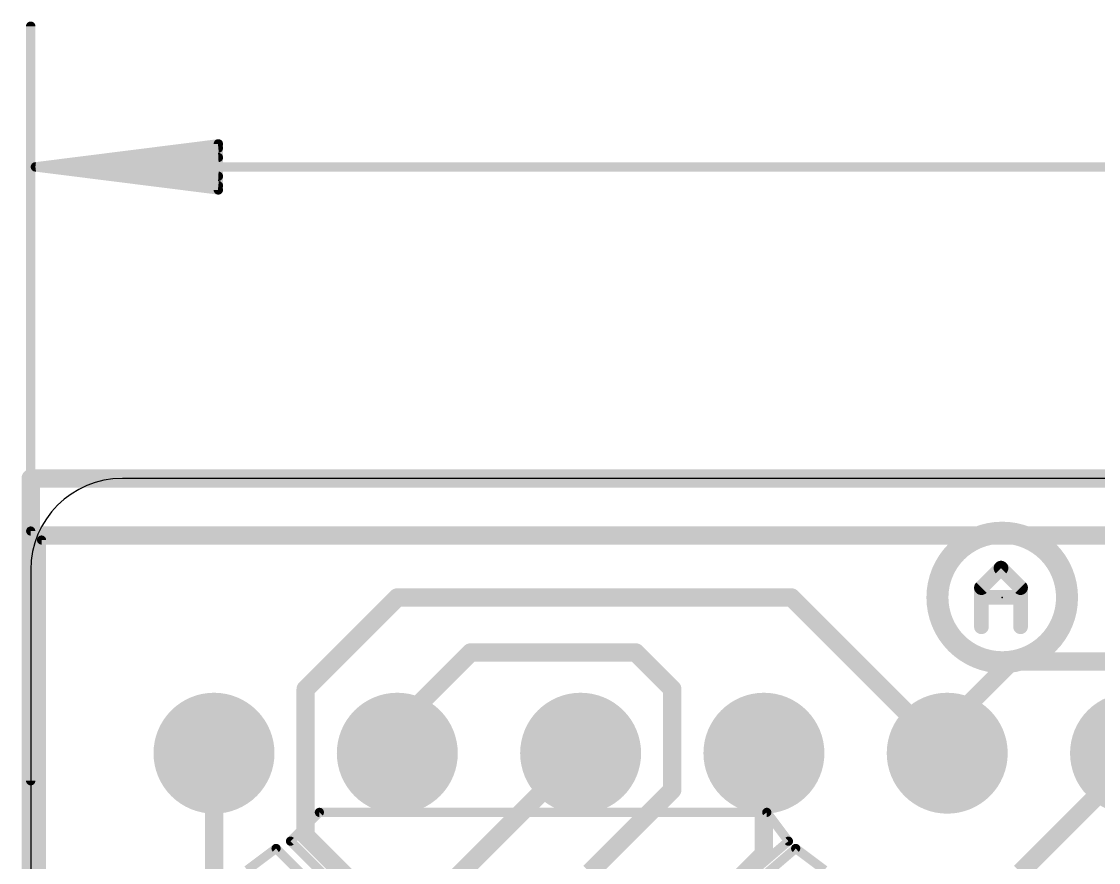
# Model space of a CAD drawing. Extents: x -25.5 to 33.9, y -16.6 to 18.1.
# Drawn here: x -25.53 to -10.6, y 6.11 to 17.76 of the extents above; entities that cross this region are included whole.
import ezdxf

# ---------------------------------------------------------------- set-up
doc = ezdxf.new("R2010")
doc.units = 0
for name, color, linetype in [('1', 12, 'CONTINUOUS'), ('16', 132, 'CONTINUOUS'), ('17', 110, 'CONTINUOUS'), ('20', 53, 'CONTINUOUS'), ('21', 40, 'CONTINUOUS'), ('22', 6, 'CONTINUOUS'), ('24', 53, 'CONTINUOUS'), ('47', 253, 'CONTINUOUS'), ('51', 253, 'CONTINUOUS')]:
    doc.layers.add(name, color=color, linetype=linetype)

# ---------------------------------------------------------------- blocks, each defined once
blk = doc.blocks.new('ROUNDP')
at = {"const_width": 0.5}
blk.add_lwpolyline([(0, -0.25, 1), (0, 0.25, 1), (0, -0.25)], format="xyb", dxfattribs=at)

msp = doc.modelspace()

# ---------------------------------------------------------------- linework, layer by layer
at = {"layer": '1', "const_width": 0.254}
for points in [[(-25.4, -11.43), (-25.4, 11.43)], [(-25.4, 11.43), (25.4, 11.43)], [(-11.811, 8.89), (-12.7, 8.001)], [(11.303, 8.89), (-11.811, 8.89)], [(-12.7, 8.001), (-12.7, 7.62)], [(-22.86, 2.413), (-22.86, 7.62)], [(-20.701, 4.699), (-17.78, 7.62)], [(-15.24, 7.62), (-15.24, 6.223)], [(-10.414, 7.239), (-11.684, 5.969)], [(-15.24, 6.223), (-16.764, 4.699)]]:
    msp.add_lwpolyline(points, dxfattribs=at)
at = {"layer": '1', "const_width": 0.127}
for points in [[(-25.3365, 11.43, 1), (-25.4635, 11.43)], [(-25.4, 11.4935, 1), (-25.4, 11.3665)], [(-11.811, 8.9535, 1), (-11.811, 8.8265)], [(-11.7661, 8.8451, 1), (-11.8559, 8.9349)], [(-12.6365, 8.001, 1), (-12.7635, 8.001)], [(-12.7449, 8.0459, 1), (-12.6551, 7.9561)], [(-22.7965, 7.62, 1), (-22.9235, 7.62)], [(-17.7351, 7.5751, 1), (-17.8249, 7.6649)], [(-15.1765, 7.62, 1), (-15.3035, 7.62)], [(-12.7635, 7.62, 1), (-12.6365, 7.62)], [(-15.3035, 6.223, 1), (-15.1765, 6.223)], [(-15.1951, 6.1781, 1), (-15.2849, 6.2679)]]:
    msp.add_lwpolyline(points, format="xyb", dxfattribs=at)
at = {"layer": '16', "const_width": 0.254}
for points in [[(-25.4, -11.43), (-25.4, 11.43)], [(-25.4, 11.43), (25.4, 11.43)], [(-20.32, 9.779), (-21.59, 8.509)], [(-14.859, 9.779), (-20.32, 9.779)], [(-12.7, 7.62), (-14.859, 9.779)], [(-19.304, 9.017), (-20.32, 8.001)], [(-17.018, 9.017), (-19.304, 9.017)], [(-16.51, 8.509), (-17.018, 9.017)], [(-21.59, 8.509), (-21.59, 6.477)], [(-16.51, 7.112), (-16.51, 8.509)], [(-20.32, 8.001), (-20.32, 7.62)], [(-17.653, 5.969), (-16.51, 7.112)], [(-21.59, 6.477), (-20.193, 5.08)]]:
    msp.add_lwpolyline(points, dxfattribs=at)
at = {"layer": '16', "const_width": 0.127}
for points in [[(-25.3365, 11.43, 1), (-25.4635, 11.43)], [(-25.4, 11.4935, 1), (-25.4, 11.3665)], [(-20.32, 9.8425, 1), (-20.32, 9.7155)], [(-20.2751, 9.7341, 1), (-20.3649, 9.8239)], [(-14.8141, 9.8239, 1), (-14.9039, 9.7341)], [(-14.859, 9.7155, 1), (-14.859, 9.8425)], [(-19.304, 9.0805, 1), (-19.304, 8.9535)], [(-19.2591, 8.9721, 1), (-19.3489, 9.0619)], [(-16.9731, 9.0619, 1), (-17.0629, 8.9721)], [(-17.018, 8.9535, 1), (-17.018, 9.0805)], [(-21.5265, 8.509, 1), (-21.6535, 8.509)], [(-21.6349, 8.5539, 1), (-21.5451, 8.4641)], [(-16.4465, 8.509, 1), (-16.5735, 8.509)], [(-16.5549, 8.4641, 1), (-16.4651, 8.5539)], [(-20.2565, 8.001, 1), (-20.3835, 8.001)], [(-20.3649, 8.0459, 1), (-20.2751, 7.9561)], [(-20.3835, 7.62, 1), (-20.2565, 7.62)], [(-12.7449, 7.5751, 1), (-12.6551, 7.6649)], [(-16.5735, 7.112, 1), (-16.4465, 7.112)], [(-16.4651, 7.0671, 1), (-16.5549, 7.1569)], [(-21.5451, 6.5219, 1), (-21.6349, 6.4321)], [(-21.6535, 6.477, 1), (-21.5265, 6.477)]]:
    msp.add_lwpolyline(points, format="xyb", dxfattribs=at)
at = {"layer": '20'}
for p, q in [((24.13, 11.43), (-24.13, 11.43)), ((-25.4, 10.16), (-25.4, -10.16))]:
    msp.add_line(p, q, dxfattribs=at)
msp.add_arc((-24.13, 10.16), 1.27, 90, 180, dxfattribs=at)
at = {"layer": '21', "const_width": 0.0635}
for points in [[(-25.4, 10.7318, 1), (-25.4, 10.6683)], [(-25.3683, 10.7, 1), (-25.4318, 10.7)]]:
    msp.add_lwpolyline(points, format="xyb", dxfattribs=at)
at = {"layer": '21', "const_width": 0.127}
for points in [[(-25.4, 10.7), (0, 10.7)], [(-25.4, -10.7), (-25.4, 10.7)]]:
    msp.add_lwpolyline(points, dxfattribs=at)
at = {"layer": '22'}
for points, const_width in [([(-11.938, 8.881, 1), (-11.938, 10.677, 1), (-11.938, 8.881)], 0.3048), ([(-11.9192, 10.222, 1), (-11.9911, 10.1502)], 0.1016), ([(-11.9192, 10.1502, 1), (-11.9911, 10.222)], 0.1016), ([(-12.1755, 9.9149, 1), (-12.2771, 9.9149)], 0.1016), ([(-12.2622, 9.9508, 1), (-12.1904, 9.879)], 0.1016), ([(-11.6332, 9.9149, 1), (-11.7348, 9.9149)], 0.1016), ([(-11.7199, 9.879, 1), (-11.6481, 9.9508)], 0.1016), ([(-12.2263, 9.8301, 1), (-12.2263, 9.7285)], 0.1016), ([(-11.684, 9.7285, 1), (-11.684, 9.8301)], 0.1016), ([(-12.2771, 9.3726, 1), (-12.1755, 9.3726)], 0.1016), ([(-11.7348, 9.3726, 1), (-11.6332, 9.3726)], 0.1016)]:
    msp.add_lwpolyline(points, format="xyb", dxfattribs=dict(at, const_width=const_width))
at = {"layer": '22', "const_width": 0.2032}
for points in [[(-11.9552, 10.1861), (-12.2263, 9.9149)], [(-11.684, 9.9149), (-11.9552, 10.1861)], [(-12.2263, 9.9149), (-12.2263, 9.3726)], [(-11.684, 9.3726), (-11.684, 9.9149)], [(-11.684, 9.7793), (-12.2263, 9.7793)]]:
    msp.add_lwpolyline(points, dxfattribs=at)
at = {"layer": '24'}
msp.add_point((-11.938, 9.779), dxfattribs=at)
at = {"layer": '47', "const_width": 0.13}
for points in [[(-25.4, 7.239), (-25.4, 17.698)], [(-25.335, 15.748), (-22.8, 16.0672)], [(-22.8, 16.0672), (-22.8, 15.4288)], [(-25.335, 15.748), (-22.8, 16.008)], [(-25.335, 15.748), (-22.8, 15.878)], [(-25.335, 15.748), (25.335, 15.748)], [(-22.8, 15.4288), (-25.335, 15.748)], [(-22.8, 15.618), (-25.335, 15.748)], [(-22.8, 15.488), (-25.335, 15.748)]]:
    msp.add_lwpolyline(points, dxfattribs=at)
at = {"layer": '47', "const_width": 0.065}
for points in [[(-25.3675, 17.698, 1), (-25.4325, 17.698)], [(-22.7675, 16.0672, 1), (-22.8325, 16.0672)], [(-22.7959, 16.035, 1), (-22.8041, 16.0995)], [(-22.7967, 15.9757, 1), (-22.8033, 16.0403)], [(-22.7983, 15.8455, 1), (-22.8017, 15.9105)], [(-25.335, 15.7805, 1), (-25.335, 15.7155)], [(-25.3309, 15.7802, 1), (-25.3391, 15.7158)], [(-25.3367, 15.7805, 1), (-25.3333, 15.7155)], [(-25.3333, 15.7805, 1), (-25.3367, 15.7155)], [(-25.3317, 15.7803, 1), (-25.3383, 15.7157)], [(-25.3383, 15.7803, 1), (-25.3317, 15.7157)], [(-25.3391, 15.7802, 1), (-25.3309, 15.7158)], [(-22.8017, 15.5855, 1), (-22.7983, 15.6505)], [(-22.8033, 15.4557, 1), (-22.7967, 15.5203)], [(-22.8325, 15.4288, 1), (-22.7675, 15.4288)], [(-22.8041, 15.3965, 1), (-22.7959, 15.461)], [(-25.4325, 7.239, 1), (-25.3675, 7.239)]]:
    msp.add_lwpolyline(points, format="xyb", dxfattribs=at)
at = {"layer": '51', "const_width": 0.0635}
for points in [[(-25.25, 10.6068, 1), (-25.25, 10.5433)], [(-25.2183, 10.575, 1), (-25.2817, 10.575)], [(-21.4, 6.8318, 1), (-21.4, 6.7683)], [(-21.3775, 6.7775, 1), (-21.4225, 6.8225)], [(-15.1746, 6.8191, 1), (-15.2254, 6.781)], [(-15.2, 6.7683, 1), (-15.2, 6.8318)], [(-21.7775, 6.4225, 1), (-21.8225, 6.3775)], [(-21.8225, 6.4225, 1), (-21.7775, 6.3775)], [(-14.9254, 6.381, 1), (-14.8746, 6.4191)], [(-14.8793, 6.3759, 1), (-14.9207, 6.4241)], [(-21.9775, 6.3225, 1), (-22.0225, 6.2775)], [(-21.9809, 6.2746, 1), (-22.0191, 6.3254)], [(-14.781, 6.3254, 1), (-14.8191, 6.2746)], [(-14.7793, 6.2759, 1), (-14.8207, 6.3241)]]:
    msp.add_lwpolyline(points, format="xyb", dxfattribs=at)
at = {"layer": '51', "const_width": 0.127}
for points in [[(-25.25, 10.575), (-0.15, 10.575)], [(-25.25, -10.575), (-25.25, 10.575)], [(-21.8, 6.4), (-21.4, 6.8)], [(-21.4, 6.8), (-15.2, 6.8)], [(-15.2, 6.8), (-14.9, 6.4)], [(-21.2, 5.8), (-21.8, 6.4)], [(-14.9, 6.4), (-15.6, 5.8)], [(-22, 6.3), (-22.4, 6)], [(-21.4, 5.7), (-22, 6.3)], [(-15.5, 5.7), (-14.8, 6.3)], [(-14.8, 6.3), (-14.4, 6)]]:
    msp.add_lwpolyline(points, dxfattribs=at)

# ---------------------------------------------------------------- block references
at = {"layer": '17', "xscale": 1.6764, "yscale": 1.6764}
for p in [(-22.86, 7.62), (-22.86, 7.62), (-20.32, 7.62), (-20.32, 7.62), (-17.78, 7.62), (-17.78, 7.62), (-15.24, 7.62), (-15.24, 7.62), (-12.7, 7.62), (-12.7, 7.62), (-10.16, 7.62), (-10.16, 7.62)]:
    msp.add_blockref('ROUNDP', p, dxfattribs=at)

doc.saveas('drawing.dxf')
